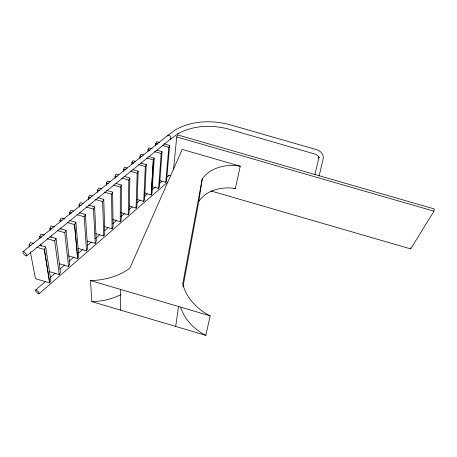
<?xml version="1.0" encoding="UTF-8"?>
<svg xmlns="http://www.w3.org/2000/svg" width="457" height="457" viewBox="0 0 457 457"><rect width="100%" height="100%" fill="white"/><g stroke="black" fill="none" stroke-linecap="round" stroke-linejoin="round"><path stroke-width="0.69" d="M112.725 219.526L120.26 221.731L120.317 187.09L121.362 185.016L116.078 183.48M120.454 310.097L120.511 289.412M121.362 185.016L121.236 219.697L120.26 221.731M123.561 171.381L123.579 169.279L124.59 167.296L127.303 168.085M128.234 214.83L128.84 180.092L129.845 178.059L123.961 176.345M129.845 178.059L129.177 212.825L128.234 214.819L120.774 212.642M131.81 164.72L131.862 162.618L132.838 160.675L135.523 161.452M136.055 208.055L137.197 173.232L138.168 171.238L132.736 169.661M138.168 171.238L136.98 206.084L136.06 208.038L129.354 206.078M139.899 158.248L139.979 156.14L140.922 154.238L143.578 155.009M143.721 201.417L145.332 166.525L146.274 164.571L140.899 163.012M146.274 164.571L144.583 199.481L143.698 201.4L137.054 199.463M147.897 151.153L147.965 149.742L148.879 147.879L152.17 148.828M144.618 193.02L151.193 194.933L153.312 160.001L154.22 158.088L148.902 156.551M151.227 194.916L153.346 159.99L146.646 158.071M154.22 158.088L152.055 193.048L151.193 194.933M155.603 145.634L155.734 143.521L156.62 141.693L159.362 142.487M210.837 190.912L410.654 248.905L433.99 211.174L434.15 208.906L177.653 134.918L176.728 136.94L173.551 169.256M152.718 186.833L158.585 188.535L161.161 153.558L162.041 151.684L156.774 150.164M162.041 151.684L159.413 186.69L158.585 188.535M159.647 180.532L165.777 182.309L168.816 147.291L169.644 145.457L164.16 143.875M169.644 145.457L166.577 180.498L165.777 182.309M410.654 248.905L410.763 247.803M175.688 326.435L178.538 306.533M198.761 201.48L202.2 179.024A38.725 29.099 12.8 0 1 240.233 166.177L235.355 188.541A37.103 28.682 12.7 0 0 198.761 201.48L182.989 286.91M202.2 179.024L182.731 283.934A52.721 43.746 14.5 0 0 210.197 315.873L205.821 335.347L91.846 301.637L90.457 280.547A58.61 45.637 -2.8 0 0 129.782 268.362L182.2 149.405L240.233 166.177M167.513 136.06L167.81 135.352L175.996 129.491C192.437 120.585 212.214 119.917 230.008 124.767L316.393 149.599C320.277 150.616 324.179 154.363 323.196 158.67L319.146 175.962M314.827 174.728L318.957 157.574L318.883 158.013L318.455 156.168L318.632 156.437L316.284 154.443L228.951 129.194C212.128 124.595 193.414 125.218 177.899 133.718L178.173 133.564L170.632 139.054L26.677 255.846L25.649 255.726L24.141 254.458L23.027 252.772L22.964 251.658L167.81 135.352C169.736 134.255 172.38 138.677 169.953 139.265M168.616 175.979L168.901 175.374L169.536 175.225L170.769 175.911M26.677 255.846L26.62 254.738L25.506 253.047L23.987 251.767L22.964 251.658M104.19 226.495L112.074 228.808L113.085 226.729L112.639 192.146L106.63 190.398M95.793 233.67L103.762 236.006L104.807 233.887L103.768 199.418L97.689 197.641M87.15 241.039L95.205 243.404L96.284 241.245L94.622 206.895L88.475 205.102M77.736 248.322L86.556 250.916L87.67 248.711L85.362 214.504L79.427 212.768M112.085 228.808L111.559 194.271L112.639 192.146M68.539 255.909L77.684 258.599L78.833 256.348L75.851 222.296L69.847 220.537M115.09 178.23L115.073 176.088L116.118 174.066L118.734 174.825M59.301 263.775L68.544 266.5L69.732 264.203L66.037 230.322L59.964 228.54M103.75 236.023L102.648 201.583L103.768 199.418M106.452 185.176L106.401 183.04L107.486 180.978L110.131 181.749M49.23 271.612L59.239 274.566L60.467 272.218L56.034 238.525L49.887 236.72M95.205 243.404L93.496 209.106L94.622 206.895M86.533 250.933L84.162 216.767L85.362 214.504M30.351 251.853L35.457 278.679L49.63 282.866L50.898 280.467L45.677 246.986L39.73 245.238M97.581 192.3L97.49 190.169L98.609 188.061L101.951 189.032M88.549 199.555L88.424 197.43L89.583 195.276L92.285 196.064M77.684 258.599L74.605 224.61L75.851 222.296M79.238 207.021L79.072 204.907L80.278 202.708L83.008 203.502M68.539 266.517L64.751 232.687L66.037 230.322M59.239 274.571L54.697 240.948L56.034 238.525M69.818 214.619L69.613 212.511L70.852 210.26L73.491 211.031M49.63 282.866L44.295 249.465L45.677 246.986M60.056 221.696L59.89 220.297L61.175 218L64.511 218.977M45.334 281.638L35.617 289.989L35.892 291.395L38.051 293.6L39.022 293.788L167.759 182.052M50.156 230.402L49.859 228.317L51.19 225.964L54.566 226.952M39.97 238.594L39.628 236.52L41.01 234.115L44.42 235.115M29.437 247.037L29.042 244.975L30.476 242.513L33.778 243.484M39.022 293.788L39.005 292.863L37.994 291.366L36.594 290.172L35.617 289.989M50.19 277.462L55.046 273.286M59.901 269.11L64.757 264.934M69.076 261.221L73.931 257.045M78.787 252.87L83.105 249.156M87.424 245.443L91.2 242.193M95.513 238.485L99.832 234.772M104.687 230.596L107.926 227.809M112.782 223.633L116.558 220.388M120.877 216.675L124.652 213.425M128.971 209.712L132.21 206.93M137.066 202.754L140.305 199.966M144.618 196.253L147.32 193.934M152.175 189.758L155.409 186.976M159.727 183.263L161.887 181.406M166.742 177.23L168.901 175.374M176.728 136.94L433.99 211.174M155.734 143.521L157.694 144.092M162.264 145.412L168.793 147.297M147.965 149.742L149.947 150.313M154.563 151.65L161.161 153.558M139.979 156.14L141.978 156.722M234.001 188.153L235.355 188.541M131.862 162.618L133.878 163.2M138.597 164.571L145.332 166.525M123.579 169.279L125.618 169.873M130.388 171.255L137.197 173.232M115.073 176.088L117.038 176.659M121.631 177.996L128.84 180.092M106.401 183.04L108.389 183.623M113.69 185.165L120.317 187.09M97.49 190.169L99.5 190.752M104.19 192.123L111.559 194.271M88.424 197.43L90.457 198.024M95.199 199.406L102.648 201.583M79.072 204.907L81.129 205.507M85.927 206.907L93.462 209.112M69.613 212.511L71.595 213.088M76.885 214.636L84.162 216.767M59.89 220.297L61.895 220.885M67.248 222.456L74.605 224.61M49.859 228.317L51.887 228.911M57.302 230.499L64.751 232.687M39.628 236.52L41.684 237.12M47.162 238.731L54.697 240.948M29.042 244.975L31.036 245.558M37 247.317L44.295 249.465M90.457 280.547L210.197 315.873M40.884 244.129L41.227 246.209M44.392 249.408L49.722 282.809M50.938 235.972L51.138 237.36M60.804 227.992L60.97 229.391M74.56 224.65L77.639 258.639M205.821 335.347A50.293 42.752 14.5 0 1 180.664 307.51M121.139 294.514A55.931 44.632 -4 0 1 91.846 301.637M318.992 157.534L318.889 157.077L318.94 157.556"/></g></svg>
